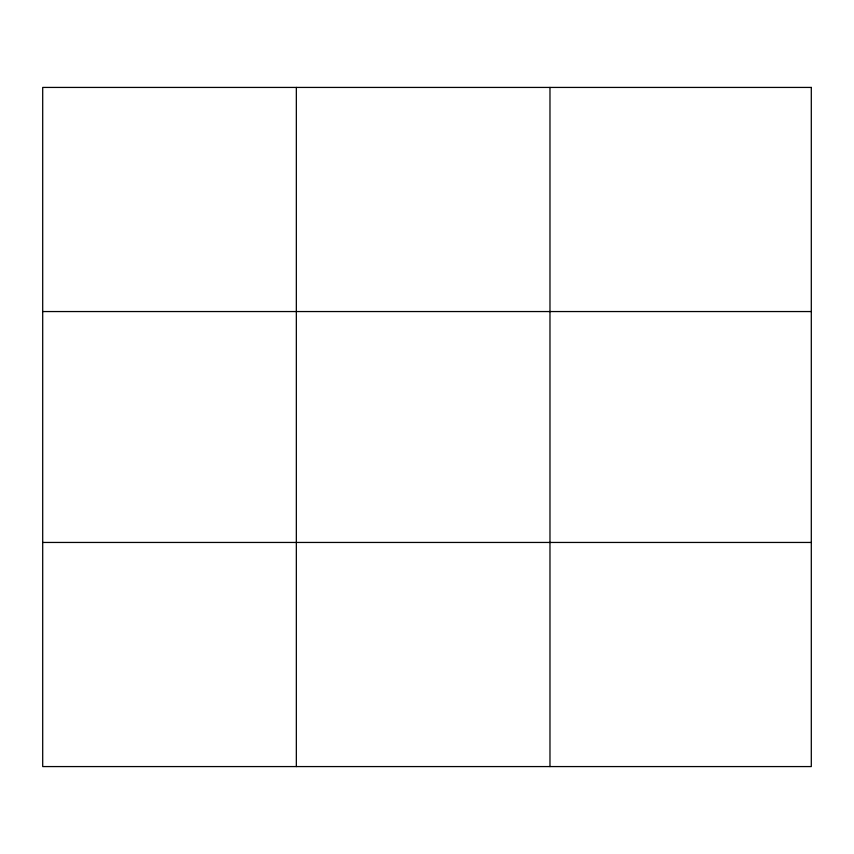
<?xml version="1.0" encoding="UTF-8"?>
<svg xmlns="http://www.w3.org/2000/svg" width="854" height="854" viewBox="0 0 854 854"><rect width="100%" height="100%" fill="white"/><g stroke="black" fill="none" stroke-linecap="round" stroke-linejoin="round"><path stroke-width="1.28" d="M296.338 87.428L296.338 766.572M549.976 87.428L549.976 766.572M42.7 311.55L811.3 311.55M42.7 542.45L811.3 542.45M811.3 87.428L811.3 766.572L42.7 766.572L42.7 87.428L811.3 87.428"/></g></svg>
